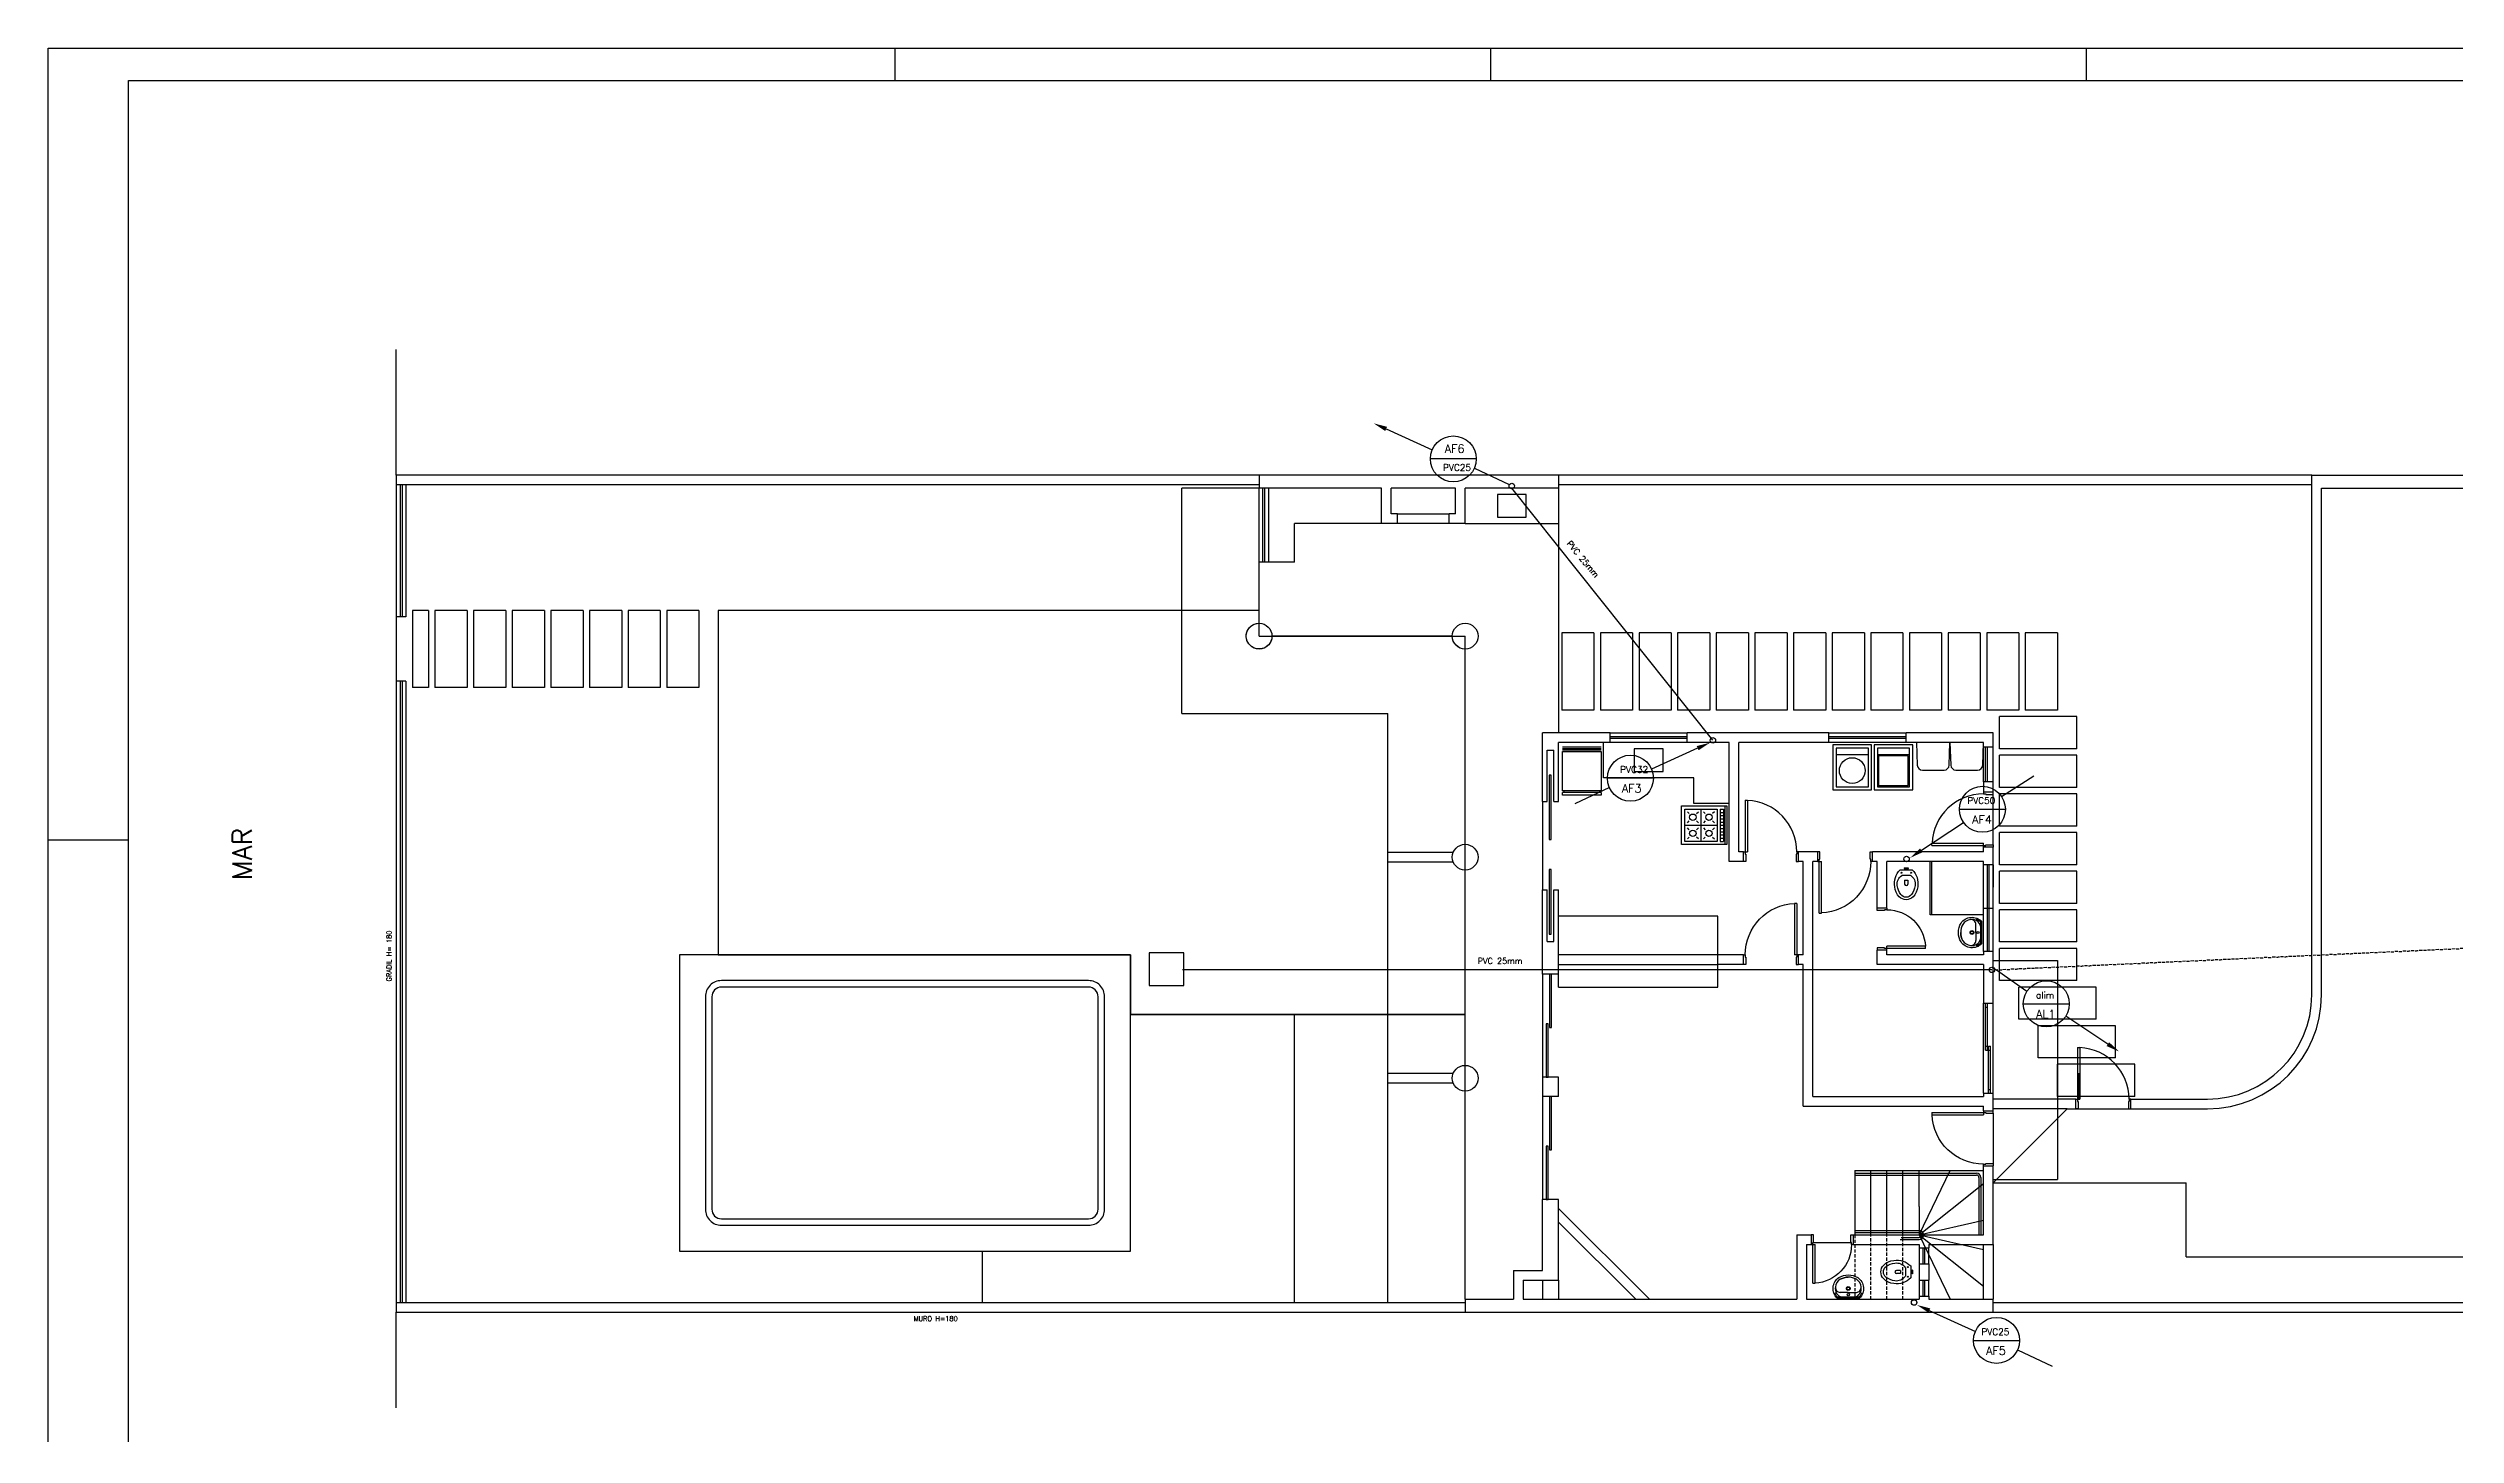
# Model space of a CAD drawing. Extents: x 7485 to 13425, y -2177 to 2023.
# Drawn here: x 7485 to 11224, y -130 to 2023 of the extents above; entities that cross this region are included whole.
import ezdxf
from ezdxf.enums import TextEntityAlignment as Align

# ---------------------------------------------------------------- set-up
doc = ezdxf.new("R2010")
doc.units = 0
doc.header["$MEASUREMENT"] = 0
doc.linetypes.add('DASHED', pattern=[0.75, 0.5, -0.25])
doc.linetypes.add('DIVIDE', pattern=[1.25, 0.5, -0.25, 0, -0.25, 0, -0.25])
doc.layers.get('0').update_dxf_attribs({"linetype": 'CONTINUOUS'})
for name, color, linetype in [('025', 2, 'CONTINUOUS'), ('03', 3, 'CONTINUOUS'), ('100', 6, 'CONTINUOUS'), ('AGUA', 5, 'CONTINUOUS'), ('CONTORNO', 7, 'CONTINUOUS'), ('PROJ', 2, 'DASHED'), ('TXT', 7, 'CONTINUOUS')]:
    doc.layers.add(name, color=color, linetype=linetype)
doc.styles.add('ROMANS', font='romans')
doc.styles.get("Standard").update_dxf_attribs({"font": 'romans.shx', "height": 8})

# ---------------------------------------------------------------- blocks, each defined once
blk = doc.blocks.new('PORT-80')
for p, q in [((2.5, 80), (2.5, 0)), ((2.5, 80), (6, 80)), ((6, 80), (6, 0)), ((0, 0), (2.5, 0)), ((2.5, 0), (2.5, -3.5)), ((2.5, 0), (6, 0)), ((85, 0), (82.5, 0)), ((82.5, 0), (82.5, -3.5)), ((3.5, -15), (0, -15)), ((2.5, -3.5), (3.5, -3.5)), ((3.5, -3.5), (3.5, -15)), ((81.5, -3.5), (81.5, -15)), ((82.5, -3.5), (81.5, -3.5)), ((81.5, -15), (85, -15))]:
    blk.add_line(p, q)
blk.add_arc((2.5, 0), 80, 0, 87.4925)
blk = doc.blocks.new('FOGAO')
for p, q in [((-60, 0), (0, 0)), ((-60, -70), (-60, 0)), ((0, 0), (0, -70)), ((-60, -3), (0, -3)), ((-55, -5), (-5, -5)), ((-55, -10), (-55, -5)), ((-55, -10), (-5, -10)), ((-55, -15), (-5, -15)), ((-55, -65), (-55, -15)), ((-51, -19), (-48.2, -21.8)), ((-51, -36), (-48.2, -33.2)), ((-50, -10), (-50, -5)), ((-45, -10), (-45, -5)), ((-40, -10), (-40, -5)), ((-36.8, -21.8), (-34, -19)), ((-36.8, -33.2), (-34, -36)), ((-35, -10), (-35, -5)), ((-30, -10), (-30, -5)), ((-30, -65), (-30, -15)), ((-26, -19), (-23.2, -21.8)), ((-26, -36), (-23.2, -33.2)), ((-25, -10), (-25, -5)), ((-20, -10), (-20, -5)), ((-15, -10), (-15, -5)), ((-11.8, -21.8), (-9, -19)), ((-11.8, -33.2), (-9, -36)), ((-10, -10), (-10, -5)), ((-5, -10), (-5, -5)), ((-5, -15), (-5, -65)), ((0, -70), (-60, -70)), ((-55, -40), (-5, -40)), ((-5, -65), (-55, -65)), ((-48.2, -46.8), (-51, -44)), ((-51, -61), (-48.2, -58.2)), ((-36.8, -46.8), (-34, -44)), ((-34, -61), (-36.8, -58.2)), ((-26, -44), (-23.2, -46.8)), ((-23.2, -58.2), (-26, -61)), ((-9, -44), (-11.8, -46.8)), ((-11.8, -58.2), (-9, -61))]:
    blk.add_line(p, q)
for centre in [(-42.5, -27.5), (-17.5, -27.5), (-42.5, -52.5), (-17.5, -52.5)]:
    blk.add_circle(centre, 5)
blk = doc.blocks.new('GELAD')
for p, q in [((-60, 0), (0, 0)), ((-60, -2.5), (0, -2.5)), ((-60, -5), (0, -5)), ((-60, -7.5), (0, -7.5)), ((-60, -68.5), (-60, -7.5)), ((0, -7.5), (0, -68.5)), ((0, -68.5), (-60, -68.5)), ((0, -71), (-60, -71)), ((-60, -75), (-60, -71)), ((-57.5, -71), (-57.5, -68.5)), ((-2.5, -68.5), (-2.5, -71)), ((0, -71), (0, -75)), ((0, -75), (-60, -75))]:
    blk.add_line(p, q)
blk = doc.blocks.new('BAC-COM')
at = {"layer": 'CONTORNO'}
for p, q in [((-3, 0), (3, 0)), ((-3, 0), (-3, -1)), ((3, 0), (3, -1)), ((-3, -1), (3, -1)), ((-2.5, -1), (-2.5, -3)), ((-2.5, -19), (-2.5, -25)), ((-2.5, -19), (2.5, -19)), ((2.5, -1), (2.5, -3)), ((2.5, -19), (2.5, -25))]:
    blk.add_line(p, q, dxfattribs=at)
for points in [[(-10.7, -44.9, -0.17873), (-17.9, -29.3, -0.245937), (-9.3, -3), (9.3, -3, -0.245937), (17.9, -29.3, -0.17873), (10.7, -44.9, -0.191409), (0, -49.5, -0.191409)], [(0, -45.5, -0.222319), (-8.4, -41.3, -0.113271), (-13.9, -27.5, -0.283572), (-7, -11.6, -0.153744), (-5, -11), (0, -11), (5, -11, -0.153744), (7, -11.6, -0.283572), (13.9, -27.5, -0.113271), (8.4, -41.3, -0.222319)]]:
    blk.add_lwpolyline(points, format="xyb", close=True, dxfattribs=at)
for centre in [(-7.5, -7.5), (7.5, -7.5)]:
    blk.add_circle(centre, 0.75, dxfattribs=at)
blk.add_arc((0, -25), 2.5, 180, 0, dxfattribs=at)
blk = doc.blocks.new('PORT-60')
for p, q in [((2.5, 60), (2.5, 0)), ((2.5, 60), (6, 60)), ((6, 60), (6, 0)), ((0, 0), (2.5, 0)), ((3.5, -15), (0, -15)), ((2.5, 0), (2.5, -3.5)), ((2.5, 0), (6, 0)), ((2.5, -3.5), (3.5, -3.5)), ((3.5, -3.5), (3.5, -15)), ((61.5, -3.5), (61.5, -15)), ((62.5, -3.5), (61.5, -3.5)), ((61.5, -15), (65, -15)), ((62.5, 0), (62.5, -3.5)), ((65, 0), (62.5, 0))]:
    blk.add_line(p, q)
blk.add_arc((2.5, 0), 60, 0, 86.6558)
blk = doc.blocks.new('LAV-COM')
at = {"layer": 'CONTORNO'}
for q in [(-12.5, -9), (12.5, -9)]:
    blk.add_line((0, -9), q, dxfattribs=at)
blk.add_lwpolyline([(14.7, -32, -0.141296), (0, -36, -0.141296), (-14.7, -32, -0.466654), (-17.5, 0), (0, 0), (17.5, 0, -0.466654)], format="xyb", close=True, dxfattribs=at)
for points in [[(-20.9, -8.2, -0.096581), (-16.8, -1.5), (16.8, -1.5, -0.096581), (20.9, -8.2, -0.230967)], [(-10, -1.5, 0.396071), (-20, -17.4, 0.231345), (-12.7, -29.3, 0.140097), (0, -32.5, 0.140097), (12.7, -29.3, 0.231345), (20, -17.4, 0.396071), (10, -1.5)], [(12.7, -29.3, -0.140097), (0, -32.5, -0.419986)]]:
    blk.add_lwpolyline(points, format="xyb", dxfattribs=at)
for centre, radius in [((0, -15), 3), ((0, -15), 2.25), ((0, -5.5), 1.75)]:
    blk.add_circle(centre, radius, dxfattribs=at)
for centre, start, end in [((-12.5, -16.5), 90, 187.2354), ((12.5, -16.5), 352.7646, 90)]:
    blk.add_arc(centre, 7.5, start, end, dxfattribs=at)

msp = doc.modelspace()

# ---------------------------------------------------------------- linework, layer by layer
for p, q in [((8025.51459, 1360.29019), (8025.51459, 1555.41758)), ((9365.51459, 1360.29019), (8025.51459, 1360.29019)), ((8025.51459, 1360.29019), (8025.51459, 1140.29019)), ((9830.51459, 1360.29019), (9365.51459, 1360.29019)), ((9365.51459, 1360.29019), (9365.51459, 1340.29019)), ((11000.51459, 1360.29019), (9830.51459, 1360.29019)), ((9830.51459, 1360.29019), (9830.51459, 1340.29019)), ((11000.51459, 1360.29019), (11750.51459, 1360.29019)), ((11000.51459, 1340.29019), (11000.51459, 1360.29019)), ((9365.51459, 1345.29019), (8025.51459, 1345.29019)), ((8031.51459, 1345.29019), (8031.51459, 1140.29019)), ((8034.51459, 1345.29019), (8034.51459, 1140.29019)), ((8040.51459, 1345.29019), (8040.51459, 1140.29019)), ((9245.51459, 990.29019), (9245.51459, 1340.29019)), ((9365.51459, 1340.29019), (9245.51459, 1340.29019)), ((9555.51459, 1340.29019), (9365.51459, 1340.29019)), ((9365.51459, 1225.29019), (9365.51459, 1340.29019)), ((9371.51459, 1225.29019), (9371.51459, 1340.29019)), ((9374.51459, 1225.29019), (9374.51459, 1340.29019)), ((9380.51459, 1225.29019), (9380.51459, 1340.29019)), ((9555.51459, 1285.29019), (9555.51459, 1340.29019)), ((9670.51459, 1340.29019), (9570.51459, 1340.29019)), ((9570.51459, 1300.29019), (9570.51459, 1340.29019)), ((9670.51459, 1300.29019), (9670.51459, 1340.29019)), ((9830.51459, 1340.29019), (9685.51459, 1340.29019)), ((9685.51459, 1285.29019), (9685.51459, 1340.29019)), ((11000.51459, 1345.29019), (9830.51459, 1345.29019)), ((9830.51459, 1340.29019), (9830.51459, 1285.29019)), ((11000.51459, 553.29019), (11000.51459, 1340.29019)), ((11015.51459, 1340.29019), (11735.51459, 1340.29019)), ((11015.51459, 553.29019), (11015.51459, 1340.29019)), ((9555.51459, 1285.29019), (9420.51459, 1285.29019)), ((9420.51459, 1225.29019), (9420.51459, 1285.29019)), ((9580.51459, 1285.29019), (9555.51459, 1285.29019)), ((9580.51459, 1300.29019), (9570.51459, 1300.29019)), ((9580.51459, 1300.29019), (9660.51459, 1300.29019)), ((9580.51459, 1285.29019), (9580.51459, 1300.29019)), ((9660.51459, 1285.29019), (9580.51459, 1285.29019)), ((9660.51459, 1285.29019), (9660.51459, 1300.29019)), ((9670.51459, 1300.29019), (9660.51459, 1300.29019)), ((9685.51459, 1285.29019), (9660.51459, 1285.29019)), ((9830.51459, 1285.29019), (9830.51459, 960.29019)), ((9420.51459, 1225.29019), (9365.51459, 1225.29019)), ((9365.51459, 1110.29019), (9365.51459, 1225.29019)), ((8025.51459, 1140.29019), (8025.51459, 1040.29019)), ((8040.51459, 1140.29019), (8025.51459, 1140.29019)), ((8050.51459, 1150.29019), (8050.51459, 1030.29019)), ((8075.51459, 1150.29019), (8050.51459, 1150.29019)), ((8075.51459, 1150.29019), (8075.51459, 1030.29019)), ((8085.51459, 1150.29019), (8085.51459, 1030.29019)), ((8135.51459, 1150.29019), (8085.51459, 1150.29019)), ((8135.51459, 1150.29019), (8135.51459, 1030.29019)), ((8145.51459, 1150.29019), (8145.51459, 1030.29019)), ((8195.51459, 1150.29019), (8145.51459, 1150.29019)), ((8195.51459, 1150.29019), (8195.51459, 1030.29019)), ((8205.51459, 1150.29019), (8205.51459, 1030.29019)), ((8255.51459, 1150.29019), (8205.51459, 1150.29019)), ((8255.51459, 1150.29019), (8255.51459, 1030.29019)), ((8265.51459, 1150.29019), (8265.51459, 1030.29019)), ((8315.51459, 1150.29019), (8265.51459, 1150.29019)), ((8315.51459, 1150.29019), (8315.51459, 1030.29019)), ((8325.51459, 1150.29019), (8325.51459, 1030.29019)), ((8375.51459, 1150.29019), (8325.51459, 1150.29019)), ((8375.51459, 1150.29019), (8375.51459, 1030.29019)), ((8385.51459, 1150.29019), (8385.51459, 1030.29019)), ((8435.51459, 1150.29019), (8385.51459, 1150.29019)), ((8435.51459, 1150.29019), (8435.51459, 1030.29019)), ((8445.51459, 1150.29019), (8445.51459, 1030.29019)), ((8495.51459, 1150.29019), (8445.51459, 1150.29019)), ((8495.51459, 1150.29019), (8495.51459, 1030.29019)), ((9285.51459, 1150.29019), (8525.51459, 1150.29019)), ((8525.51459, 1150.29019), (8525.51459, 615.29019)), ((9365.51459, 1110.29019), (9685.51459, 1110.29019)), ((9685.51459, 80.29019), (9685.51459, 1110.29019)), ((9885.51459, 1115.29019), (9835.51459, 1115.29019)), ((9835.51459, 1115.29019), (9835.51459, 995.29019)), ((9885.51459, 1115.29019), (9885.51459, 995.29019)), ((9895.51459, 1115.29019), (9895.51459, 995.29019)), ((9945.51459, 1115.29019), (9895.51459, 1115.29019)), ((9945.51459, 1115.29019), (9945.51459, 995.29019)), ((9955.51459, 1115.29019), (9955.51459, 995.29019)), ((10005.51459, 1115.29019), (9955.51459, 1115.29019)), ((10005.51459, 1115.29019), (10005.51459, 995.29019)), ((10015.51459, 1115.29019), (10015.51459, 995.29019)), ((10065.51459, 1115.29019), (10015.51459, 1115.29019)), ((10065.51459, 1115.29019), (10065.51459, 995.29019)), ((10125.51459, 1115.29019), (10075.51459, 1115.29019)), ((10075.51459, 1115.29019), (10075.51459, 995.29019)), ((10125.51459, 1115.29019), (10125.51459, 995.29019)), ((10135.51459, 1115.29019), (10135.51459, 995.29019)), ((10185.51459, 1115.29019), (10135.51459, 1115.29019)), ((10185.51459, 1115.29019), (10185.51459, 995.29019)), ((10195.51459, 1115.29019), (10195.51459, 995.29019)), ((10245.51459, 1115.29019), (10195.51459, 1115.29019)), ((10245.51459, 1115.29019), (10245.51459, 995.29019)), ((10255.51459, 1115.29019), (10255.51459, 995.29019)), ((10305.51459, 1115.29019), (10255.51459, 1115.29019)), ((10305.51459, 1115.29019), (10305.51459, 995.29019)), ((10315.51459, 1115.29019), (10315.51459, 995.29019)), ((10365.51459, 1115.29019), (10315.51459, 1115.29019)), ((10365.51459, 1115.29019), (10365.51459, 995.29019)), ((10425.51459, 1115.29019), (10375.51459, 1115.29019)), ((10375.51459, 1115.29019), (10375.51459, 995.29019)), ((10425.51459, 1115.29019), (10425.51459, 995.29019)), ((10435.51459, 1115.29019), (10435.51459, 995.29019)), ((10485.51459, 1115.29019), (10435.51459, 1115.29019)), ((10485.51459, 1115.29019), (10485.51459, 995.29019)), ((10495.51459, 1115.29019), (10495.51459, 995.29019)), ((10545.51459, 1115.29019), (10495.51459, 1115.29019)), ((10545.51459, 1115.29019), (10545.51459, 995.29019)), ((10555.51459, 1115.29019), (10555.51459, 995.29019)), ((10605.51459, 1115.29019), (10555.51459, 1115.29019)), ((10605.51459, 1115.29019), (10605.51459, 995.29019)), ((8025.51459, 1040.29019), (8025.51459, 60.29019)), ((8040.51459, 1040.29019), (8025.51459, 1040.29019)), ((8031.51459, 1040.29019), (8031.51459, 75.29019)), ((8034.51459, 1040.29019), (8034.51459, 75.29019)), ((8040.51459, 1040.29019), (8040.51459, 75.29019)), ((8075.51459, 1030.29019), (8050.51459, 1030.29019)), ((8135.51459, 1030.29019), (8085.51459, 1030.29019)), ((8195.51459, 1030.29019), (8145.51459, 1030.29019)), ((8255.51459, 1030.29019), (8205.51459, 1030.29019)), ((8315.51459, 1030.29019), (8265.51459, 1030.29019)), ((8375.51459, 1030.29019), (8325.51459, 1030.29019)), ((8435.51459, 1030.29019), (8385.51459, 1030.29019)), ((8495.51459, 1030.29019), (8445.51459, 1030.29019)), ((9245.51459, 990.29019), (9565.51459, 990.29019)), ((9565.51459, 75.29019), (9565.51459, 990.29019)), ((9885.51459, 995.29019), (9835.51459, 995.29019)), ((9945.51459, 995.29019), (9895.51459, 995.29019)), ((10005.51459, 995.29019), (9955.51459, 995.29019)), ((10065.51459, 995.29019), (10015.51459, 995.29019)), ((10125.51459, 995.29019), (10075.51459, 995.29019)), ((10185.51459, 995.29019), (10135.51459, 995.29019)), ((10245.51459, 995.29019), (10195.51459, 995.29019)), ((10305.51459, 995.29019), (10255.51459, 995.29019)), ((10365.51459, 995.29019), (10315.51459, 995.29019)), ((10425.51459, 995.29019), (10375.51459, 995.29019)), ((10485.51459, 995.29019), (10435.51459, 995.29019)), ((10545.51459, 995.29019), (10495.51459, 995.29019)), ((10635.51459, 985.29019), (10515.51459, 985.29019)), ((10515.51459, 935.29019), (10515.51459, 985.29019)), ((10605.51459, 995.29019), (10555.51459, 995.29019)), ((10635.51459, 935.29019), (10635.51459, 985.29019)), ((9805.51459, 853.29019), (9805.51459, 960.29019)), ((9910.51459, 960.29019), (9805.51459, 960.29019)), ((9830.51459, 853.29019), (9830.51459, 945.29019)), ((9910.51459, 945.29019), (9830.51459, 945.29019)), ((9910.51459, 945.29019), (9910.51459, 960.29019)), ((9910.51459, 960.29019), (10030.51459, 960.29019)), ((9910.51459, 954.29019), (10030.51459, 954.29019)), ((10030.51459, 951.29019), (9910.51459, 951.29019)), ((10030.51459, 945.29019), (9910.51459, 945.29019)), ((10030.51459, 945.29019), (10030.51459, 960.29019)), ((10250.51459, 960.29019), (10030.51459, 960.29019)), ((10095.51459, 945.29019), (10030.51459, 945.29019)), ((10095.51459, 760.29019), (10095.51459, 945.29019)), ((10110.51459, 775.29019), (10110.51459, 945.29019)), ((10250.51459, 945.29019), (10110.51459, 945.29019)), ((10250.51459, 945.29019), (10250.51459, 960.29019)), ((10250.51459, 960.29019), (10370.51459, 960.29019)), ((10250.51459, 954.29019), (10370.51459, 954.29019)), ((10370.51459, 951.29019), (10250.51459, 951.29019)), ((10370.51459, 945.29019), (10250.51459, 945.29019)), ((10505.51459, 960.29019), (10370.51459, 960.29019)), ((10370.51459, 945.29019), (10370.51459, 960.29019)), ((10490.51459, 945.29019), (10370.51459, 945.29019)), ((10490.51459, 883.79019), (10490.51459, 937.79019)), ((10505.51459, 937.79019), (10490.51459, 937.79019)), ((10493.51459, 883.79019), (10493.51459, 937.79019)), ((10496.51459, 883.79019), (10496.51459, 937.79019)), ((10505.51459, 937.79019), (10505.51459, 960.29019)), ((10505.51459, 883.79019), (10505.51459, 937.79019)), ((10635.51459, 935.29019), (10515.51459, 935.29019)), ((9813.01459, 853.29019), (9813.01459, 933.29019)), ((9813.01459, 933.29019), (9823.01459, 933.29019)), ((9823.01459, 853.29019), (9823.01459, 933.29019)), ((10635.51459, 925.29019), (10515.51459, 925.29019)), ((10515.51459, 875.29019), (10515.51459, 925.29019)), ((10635.51459, 875.29019), (10635.51459, 925.29019)), ((10490.51459, 883.79019), (10490.51459, 867.79019)), ((10505.51459, 883.79019), (10490.51459, 883.79019)), ((10505.51459, 867.79019), (10490.51459, 867.79019)), ((10505.51459, 867.79019), (10505.51459, 883.79019)), ((10505.51459, 786.29019), (10505.51459, 864.29019)), ((10635.51459, 875.29019), (10515.51459, 875.29019)), ((10635.51459, 865.29019), (10515.51459, 865.29019)), ((10515.51459, 815.29019), (10515.51459, 865.29019)), ((10635.51459, 815.29019), (10635.51459, 865.29019)), ((9805.51459, 853.29019), (9813.01459, 853.29019)), ((9805.51459, 853.29019), (9805.51459, 716.29019)), ((9823.01459, 853.29019), (9830.51459, 853.29019)), ((10635.51459, 815.29019), (10515.51459, 815.29019)), ((10635.51459, 805.29019), (10515.51459, 805.29019)), ((10515.51459, 755.29019), (10515.51459, 805.29019)), ((10635.51459, 755.29019), (10635.51459, 805.29019)), ((9666.97409, 774.45686), (9565.51459, 774.45686)), ((9666.97409, 759.45686), (9565.51459, 759.45686)), ((10118.01459, 760.29019), (10095.51459, 760.29019)), ((10118.01459, 775.29019), (10110.51459, 775.29019)), ((10118.01459, 760.29019), (10118.01459, 775.29019)), ((10233.01459, 775.29019), (10203.01459, 775.29019)), ((10203.01459, 760.29019), (10203.01459, 775.29019)), ((10210.51459, 760.29019), (10203.01459, 760.29019)), ((10210.51459, 615.29019), (10210.51459, 760.29019)), ((10225.51459, 576.29019), (10225.51459, 760.29019)), ((10225.51459, 760.29019), (10225.51459, 760.29019)), ((10233.01459, 760.29019), (10225.51459, 760.29019)), ((10233.01459, 760.29019), (10233.01459, 775.29019)), ((10490.51459, 775.29019), (10318.01459, 775.29019)), ((10318.01459, 760.29019), (10318.01459, 775.29019)), ((10325.51459, 760.29019), (10318.01459, 760.29019)), ((10325.51459, 687.79019), (10325.51459, 760.29019)), ((10490.51459, 760.29019), (10340.51459, 760.29019)), ((10340.51459, 687.79019), (10340.51459, 760.29019)), ((10490.51459, 775.29019), (10490.51459, 782.79019)), ((10505.51459, 782.79019), (10490.51459, 782.79019)), ((10490.51459, 755.29019), (10490.51459, 760.29019)), ((10490.51459, 620.29019), (10490.51459, 755.29019)), ((10505.51459, 755.29019), (10490.51459, 755.29019)), ((10496.51459, 620.29019), (10496.51459, 755.29019)), ((10499.51459, 620.29019), (10499.51459, 755.29019)), ((10505.51459, 755.29019), (10505.51459, 782.79019)), ((10505.51459, 620.29019), (10505.51459, 755.29019)), ((10505.51459, 755.29019), (10505.51459, 720.29019)), ((10635.51459, 755.29019), (10515.51459, 755.29019)), ((9805.51459, 585.29019), (9805.51459, 716.29019)), ((9805.51459, 716.29019), (9813.01459, 716.29019)), ((9813.01459, 636.29019), (9813.01459, 716.29019)), ((9823.01459, 636.29019), (9823.01459, 716.29019)), ((9823.01459, 716.29019), (9830.51459, 716.29019)), ((9830.51459, 585.29019), (9830.51459, 716.29019)), ((10635.51459, 745.29019), (10515.51459, 745.29019)), ((10515.51459, 695.29019), (10515.51459, 745.29019)), ((10635.51459, 695.29019), (10635.51459, 745.29019)), ((10340.51459, 687.79019), (10325.51459, 687.79019)), ((10490.51459, 687.79019), (10505.51459, 687.79019)), ((10635.51459, 695.29019), (10515.51459, 695.29019)), ((10635.51459, 685.29019), (10515.51459, 685.29019)), ((10515.51459, 635.29019), (10515.51459, 685.29019)), ((10635.51459, 635.29019), (10635.51459, 685.29019)), ((9813.01459, 636.29019), (9823.01459, 636.29019)), ((8465.51459, 615.29019), (8465.51459, 155.29019)), ((9165.51459, 615.29019), (8465.51459, 615.29019)), ((9165.51459, 155.29019), (9165.51459, 615.29019)), ((10078.01459, 615.29019), (9830.51459, 615.29019)), ((9830.51459, 600.29019), (10078.01459, 600.29019)), ((10078.01459, 600.29019), (10078.01459, 615.29019)), ((10118.01459, 615.29019), (10078.01459, 615.29019)), ((10118.01459, 600.29019), (10078.01459, 600.29019)), ((10118.01459, 600.29019), (10118.01459, 615.29019)), ((10210.51459, 615.29019), (10203.01459, 615.29019)), ((10203.01459, 600.29019), (10203.01459, 615.29019)), ((10210.51459, 600.29019), (10203.01459, 600.29019)), ((10210.51459, 380.29019), (10210.51459, 600.29019)), ((10340.51459, 622.79019), (10325.51459, 622.79019)), ((10325.51459, 600.29019), (10325.51459, 622.79019)), ((10490.51459, 600.29019), (10325.51459, 600.29019)), ((10340.51459, 615.29019), (10340.51459, 622.79019)), ((10490.51459, 615.29019), (10340.51459, 615.29019)), ((10490.51459, 620.29019), (10490.51459, 615.29019)), ((10505.51459, 620.29019), (10490.51459, 620.29019)), ((10490.51459, 600.29019), (10490.51459, 540.29019)), ((10505.51459, 540.29019), (10505.51459, 620.29019)), ((10505.51459, 606.29019), (10605.51459, 606.29019)), ((10635.51459, 635.29019), (10515.51459, 635.29019)), ((10635.51459, 625.29019), (10515.51459, 625.29019)), ((10515.51459, 575.29019), (10515.51459, 625.29019)), ((10605.51459, 606.29019), (10605.51459, 266.29019)), ((10635.51459, 575.29019), (10635.51459, 625.29019)), ((9830.51459, 585.29019), (9805.51459, 585.29019)), ((9805.51459, 585.29019), (9805.51459, 425.29019)), ((10225.51459, 395.29019), (10225.51459, 595.29019)), ((10635.51459, 575.29019), (10515.51459, 575.29019)), ((10665.51459, 565.29019), (10545.51459, 565.29019)), ((10545.51459, 515.29019), (10545.51459, 565.29019)), ((10665.51459, 515.29019), (10665.51459, 565.29019)), ((10490.51459, 400.29019), (10490.51459, 540.29019)), ((10490.51459, 540.29019), (10505.51459, 540.29019)), ((10493.51459, 467.29019), (10493.51459, 540.29019)), ((10493.51459, 534.29019), (10496.51459, 534.29019)), ((10496.51459, 467.29019), (10496.51459, 540.29019)), ((10505.51459, 400.29019), (10505.51459, 540.29019)), ((9285.51459, 522.79019), (9165.51459, 522.79019)), ((9685.51459, 522.79019), (9285.51459, 522.79019)), ((9420.51459, 75.29019), (9420.51459, 522.79019)), ((10665.51459, 515.29019), (10545.51459, 515.29019)), ((10695.51459, 505.29019), (10575.51459, 505.29019)), ((10575.51459, 455.29019), (10575.51459, 505.29019)), ((10695.51459, 455.29019), (10695.51459, 505.29019)), ((10493.51459, 473.29019), (10496.51459, 473.29019)), ((10493.51459, 467.29019), (10496.51459, 467.29019)), ((10498.51459, 473.29019), (10501.51459, 473.29019)), ((10498.51459, 400.29019), (10498.51459, 473.29019)), ((10498.51459, 467.29019), (10501.51459, 467.29019)), ((10501.51459, 400.29019), (10501.51459, 473.29019)), ((10695.51459, 455.29019), (10575.51459, 455.29019)), ((9666.97409, 431.12352), (9565.51459, 431.12352)), ((9666.97409, 416.12352), (9565.51459, 416.12352)), ((9805.51459, 425.29019), (9805.51459, 395.29019)), ((9830.51459, 425.29019), (9805.51459, 425.29019)), ((9830.51459, 395.29019), (9830.51459, 425.29019)), ((10725.51459, 445.29019), (10605.51459, 445.29019)), ((10605.51459, 395.29019), (10605.51459, 445.29019)), ((10639.16833, 391.29019), (10639.16833, 431.58456)), ((10725.51459, 395.29019), (10725.51459, 445.29019)), ((9830.51459, 395.29019), (9805.51459, 395.29019)), ((9805.51459, 395.29019), (9805.51459, 235.29019)), ((10210.51459, 380.29019), (10490.51459, 380.29019)), ((10225.51459, 395.29019), (10490.51459, 395.29019)), ((10490.51459, 400.29019), (10490.51459, 395.29019)), ((10490.51459, 400.29019), (10505.51459, 400.29019)), ((10490.51459, 372.79019), (10490.51459, 380.29019)), ((10498.51459, 406.29019), (10501.51459, 406.29019)), ((10505.51459, 372.79019), (10505.51459, 400.29019)), ((10634.16833, 391.29019), (10505.51459, 391.29019)), ((10505.51459, 261.29019), (10620.51459, 376.29019)), ((10620.51459, 376.29019), (10505.51459, 376.29019)), ((10725.51459, 395.29019), (10605.51459, 395.29019)), ((10620.51459, 376.29019), (10838.51459, 376.29019)), ((10634.16833, 376.29019), (10634.16833, 391.29019)), ((10719.16833, 391.29019), (10838.51459, 391.29019)), ((10719.16833, 376.29019), (10719.16833, 391.29019)), ((10490.51459, 372.79019), (10505.51459, 372.79019)), ((10505.51459, 369.29019), (10505.51459, 291.29019)), ((10290.51459, 280.29019), (10490.51459, 280.29019)), ((10290.51459, 280.29019), (10290.51459, 180.29019)), ((10290.51459, 276.29019), (10479.51459, 276.29019)), ((10290.51459, 273.29019), (10479.51459, 273.29019)), ((10315.51459, 180.29019), (10315.51459, 280.29019)), ((10340.51459, 180.29019), (10340.51459, 280.29019)), ((10365.51459, 180.29019), (10365.51459, 280.29019)), ((10390.51459, 224.42332), (10390.51459, 280.29019)), ((10390.51459, 180.29019), (10438.67205, 280.29019)), ((10483.51459, 269.29019), (10483.51459, 180.29019)), ((10486.51459, 269.29019), (10486.51459, 180.29019)), ((10490.51459, 287.79019), (10505.51459, 287.79019)), ((10490.51459, 180.29019), (10490.51459, 287.79019)), ((10505.51459, 165.29019), (10505.51459, 287.79019)), ((10505.51459, 266.29019), (10605.51459, 266.29019)), ((9805.51459, 125.29019), (9805.51459, 235.29019)), ((9830.51459, 235.29019), (9805.51459, 235.29019)), ((9830.51459, 110.29019), (9830.51459, 235.29019)), ((10390.51459, 180.29019), (10490.51459, 260.03753)), ((10390.51459, 224.42332), (10390.51459, 180.29019)), ((10505.51459, 261.29019), (10805.51459, 261.29019)), ((10805.51459, 146.29019), (10805.51459, 261.29019)), ((9830.51459, 221.50339), (9971.72779, 80.29019)), ((9830.51459, 200.29019), (9950.51459, 80.29019)), ((10290.51459, 187.29019), (10390.51459, 187.29019)), ((10390.51459, 180.29019), (10490.51459, 203.11454)), ((8465.51459, 155.29019), (9165.51459, 155.29019)), ((8935.51459, 155.29019), (8935.51459, 75.29019)), ((10200.51459, 180.29019), (10223.01459, 180.29019)), ((10200.51459, 180.29019), (10200.51459, 80.29019)), ((10215.51459, 165.29019), (10223.01459, 165.29019)), ((10215.51459, 165.29019), (10215.51459, 80.29019)), ((10223.01459, 180.29019), (10223.01459, 165.29019)), ((10226.51459, 168.79019), (10284.51459, 168.79019)), ((10288.01459, 180.29019), (10288.01459, 165.29019)), ((10288.01459, 180.29019), (10490.51459, 180.29019)), ((10288.01459, 165.29019), (10390.51459, 165.29019)), ((10290.51459, 184.29019), (10390.51459, 184.29019)), ((10360.99286, 173.29019), (10390.51459, 173.29019)), ((10362.72491, 176.29019), (10390.51459, 176.29019)), ((10390.51459, 180.29019), (10490.51459, 157.46584)), ((10390.51459, 180.29019), (10490.51459, 100.54285)), ((10390.51459, 180.29019), (10438.67205, 80.29019)), ((10390.51459, 165.29019), (10390.51459, 160.29019)), ((10390.51459, 160.29019), (10405.51459, 160.29019)), ((10390.51459, 160.29019), (10390.51459, 135.29019)), ((10396.51459, 160.29019), (10396.51459, 135.29019)), ((10399.51459, 135.29019), (10399.51459, 160.29019)), ((10405.51459, 165.29019), (10405.51459, 160.29019)), ((10405.51459, 165.29019), (10505.51459, 165.29019)), ((10405.51459, 135.29019), (10405.51459, 160.29019)), ((10490.51459, 80.29019), (10490.51459, 165.29019)), ((10505.51459, 165.29019), (10505.51459, 80.29019)), ((9760.51459, 125.29019), (9805.51459, 125.29019)), ((9760.51459, 125.29019), (9760.51459, 80.29019)), ((10390.51459, 135.29019), (10405.51459, 135.29019)), ((10390.51459, 135.29019), (10390.51459, 110.29019)), ((10405.51459, 135.29019), (10405.51459, 110.29019)), ((10805.51459, 146.29019), (12510.51459, 146.29019)), ((8025.51459, 75.29019), (9685.51459, 75.29019)), ((9685.51459, 80.29019), (9760.51459, 80.29019)), ((9685.51459, 80.29019), (9685.51459, 60.29019)), ((9775.51459, 110.29019), (9775.51459, 80.29019)), ((9775.51459, 110.29019), (9805.51459, 110.29019)), ((9775.51459, 80.29019), (9830.51459, 80.29019)), ((9805.51459, 110.29019), (9805.51459, 80.29019)), ((9805.51459, 110.29019), (9830.51459, 110.29019)), ((9830.51459, 110.29019), (9830.51459, 80.29019)), ((9830.51459, 80.29019), (10200.51459, 80.29019)), ((10215.51459, 80.29019), (10390.51459, 80.29019)), ((10390.51459, 110.29019), (10405.51459, 110.29019)), ((10390.51459, 110.29019), (10390.51459, 85.29019)), ((10390.51459, 85.29019), (10405.51459, 85.29019)), ((10390.51459, 85.29019), (10390.51459, 80.29019)), ((10396.51459, 110.29019), (10396.51459, 85.29019)), ((10399.51459, 85.29019), (10399.51459, 110.29019)), ((10405.51459, 85.29019), (10405.51459, 110.29019)), ((10405.51459, 85.29019), (10405.51459, 80.29019)), ((10405.51459, 80.29019), (10505.51459, 80.29019)), ((10505.51459, 60.29019), (10505.51459, 80.29019)), ((10505.51459, 75.29019), (12510.51459, 75.29019)), ((8025.51459, 60.29019), (9685.51459, 60.29019)), ((8025.51459, -88.17209), (8025.51459, 60.29019)), ((9685.51459, 60.29019), (10505.51459, 60.29019)), ((10505.51459, 60.29019), (12510.51459, 60.29019))]:
    msp.add_line(p, q)
at = {"color": 253}
for p, q in [((9685.51459, 1285.29019), (9830.51459, 1285.29019)), ((9900.51459, 890.29019), (9900.51459, 945.29019)), ((10261.6869, 926.44666), (10311.6869, 926.44666)), ((10325.66197, 926.44666), (10375.66197, 926.44666)), ((10040.51459, 890.29019), (9900.51459, 890.29019)), ((10040.51459, 850.29019), (10040.51459, 890.29019)), ((10095.51459, 850.29019), (10040.51459, 850.29019)), ((10407.51459, 677.29019), (10407.51459, 760.29019)), ((10410.51459, 677.29019), (10410.51459, 760.29019)), ((10078.01459, 675.29019), (9830.51459, 675.29019)), ((10078.01459, 615.29019), (10078.01459, 675.29019)), ((10490.51459, 677.29019), (10407.51459, 677.29019)), ((10078.01459, 565.29019), (10078.01459, 600.29019)), ((9830.51459, 565.29019), (10078.01459, 565.29019))]:
    msp.add_line(p, q, dxfattribs=at)
at = {"color": 8}
msp.add_line((9830.51459, 565.29019), (9830.51459, 585.29019), dxfattribs=at)
at = {"color": 253}
for points in [[(9735.51459, 1295.29019), (9780.51459, 1295.29019), (9780.51459, 1330.29019), (9735.51459, 1330.29019)], [(9948.01459, 900.29019), (9993.01459, 900.29019), (9993.01459, 935.29019), (9948.01459, 935.29019)], [(10256.6869, 871.44666), (10316.6869, 871.44666), (10316.6869, 941.44666), (10256.6869, 941.44666)], [(10261.6869, 876.44666), (10311.6869, 876.44666), (10311.6869, 936.44666), (10261.6869, 936.44666)], [(10320.66197, 871.44666), (10380.66197, 871.44666), (10380.66197, 941.44666), (10320.66197, 941.44666)], [(10325.66197, 876.44666), (10375.66197, 876.44666), (10375.66197, 936.44666), (10325.66197, 936.44666)], [(10327.66197, 878.44666), (10373.66197, 878.44666), (10373.66197, 924.44666), (10327.66197, 924.44666)]]:
    msp.add_lwpolyline(points, close=True, dxfattribs=at)
for points in [[(9685.51459, 1090.29019, -0.4142135624), (9665.51459, 1110.29019), (9385.51459, 1110.29019, -2.4142135624), (9365.51459, 1130.29019), (9365.51459, 1150.29019), (8525.51459, 1150.29019), (8525.51459, 615.29019), (9165.51459, 615.29019), (9165.51459, 522.79019), (9685.51459, 522.79019), (9685.51459, 746.95686, -1), (9685.51459, 786.95686)], [(8530.51459, 575.29019, 0.4142135624), (8505.51459, 550.29019), (8505.51459, 220.29019, 0.4142135624), (8530.51459, 195.29019), (9100.51459, 195.29019, 0.4142135624), (9125.51459, 220.29019), (9125.51459, 550.29019, 0.4142135624), (9100.51459, 575.29019)], [(8530.51459, 565.29019, 0.4142135624), (8515.51459, 550.29019), (8515.51459, 220.29019, 0.4142135624), (8530.51459, 205.29019), (9100.51459, 205.29019, 0.4142135624), (9115.51459, 220.29019), (9115.51459, 550.29019, 0.4142135624), (9100.51459, 565.29019)]]:
    msp.add_lwpolyline(points, format="xyb", close=True)
for points in [[(9816.01459, 794.46039), (9819.01459, 794.46039), (9819.01459, 894.46039), (9816.01459, 894.46039)], [(9816.01459, 647.62447), (9819.01459, 647.62447), (9819.01459, 747.62447), (9816.01459, 747.62447)], [(9816.51459, 502.29019), (9819.51459, 502.29019), (9819.51459, 585.29019), (9816.51459, 585.29019)], [(9811.51459, 425.29019), (9814.51459, 425.29019), (9814.51459, 508.29019), (9811.51459, 508.29019)], [(9816.51459, 312.29019), (9819.51459, 312.29019), (9819.51459, 395.29019), (9816.51459, 395.29019)], [(9811.51459, 235.29019), (9814.51459, 235.29019), (9814.51459, 318.29019), (9811.51459, 318.29019)]]:
    msp.add_lwpolyline(points, close=True)
for centre in [(9365.51459, 1110.29019), (9685.51459, 1110.29019), (9685.51459, 766.95686), (9685.51459, 423.62352)]:
    msp.add_circle(centre, 20)
msp.add_circle((10286.6869, 901.44666), 20, dxfattribs=at)
for centre, radius, start, end in [((10838.51459, 553.29019), 162, 270, 360), ((10838.51459, 553.29019), 177, 270, 360), ((10479.51459, 269.29019), 7, 0, 90), ((10479.51459, 269.29019), 4, 0, 90), ((10390.51459, 180.29019), 7, 270, 90), ((10390.51459, 180.29019), 4, 270, 90)]:
    msp.add_arc(centre, radius, start, end)
at = {"layer": '025'}
for p, q in [((7484.76233, 2023.47293), (13424.76233, 2023.47293)), ((7484.76233, -2176.52707), (7484.76233, 2023.47293)), ((8799.76233, 2023.47293), (8799.76233, 1973.47293)), ((9724.76233, 2023.47293), (9724.76233, 1973.47293)), ((10649.76233, 2023.47293), (10649.76233, 1973.47293)), ((7609.76233, 793.47293), (7484.76233, 793.47293))]:
    msp.add_line(p, q, dxfattribs=at)
at = {"layer": '03'}
msp.add_lwpolyline([(9194.55845, 567.47509), (9248.57778, 567.47509), (9248.57778, 618.44444), (9194.55845, 618.44444)], close=True, dxfattribs=at)
at = {"layer": '100'}
for p, q in [((7609.76233, 1973.47293), (13374.76233, 1973.47293)), ((7609.76233, -2126.52707), (7609.76233, 1973.47293))]:
    msp.add_line(p, q, dxfattribs=at)
at = {"layer": 'AGUA'}
for p, q in [((10070.25852, 948.51685), (9758.01459, 1340.29019)), ((10503.55426, 591.89919), (9246.61962, 591.89919))]:
    msp.add_line(p, q, dxfattribs=at)
at = {"layer": 'AGUA', "linetype": 'DIVIDE', "ltscale": 10}
msp.add_line((12973.8078, 704.96477), (10503.78729, 591.52401), dxfattribs=at)
at = {"layer": 'AGUA'}
for centre in [(9757.8888, 1343.47936), (10070.25852, 948.51685), (10371.10023, 764.12343), (10503.55426, 591.89919), (10382.74038, 75.24435)]:
    msp.add_circle(centre, 4.25, dxfattribs=at)
at = {"layer": 'CONTORNO', "color": 253}
for points in [[(10438.51459, 945.29019), (10412.51459, 945.29019), (10386.51459, 945.29019), (10387.74525, 910.01129, 0.4040369868), (10395.74038, 902.29019), (10412.51459, 902.29019), (10429.28879, 902.29019, 0.4040369868), (10437.28393, 910.01129)], [(10490.51459, 945.29019), (10464.51459, 945.29019), (10438.51459, 945.29019), (10439.74525, 910.01129, 0.4040369868), (10447.74038, 902.29019), (10464.51459, 902.29019), (10481.28879, 902.29019, 0.4040369868), (10489.28393, 910.01129)]]:
    msp.add_lwpolyline(points, format="xyb", close=True, dxfattribs=at)
at = {"layer": 'PROJ', "color": 253, "linetype": 'DASHED', "ltscale": 10}
for p, q in [((10290.51459, 180.29019), (10290.51459, 80.29019)), ((10315.51459, 80.29019), (10315.51459, 180.29019)), ((10340.51459, 80.29019), (10340.51459, 180.29019)), ((10365.51459, 80.29019), (10365.51459, 180.29019))]:
    msp.add_line(p, q, dxfattribs=at)
at = {"layer": 'TXT', "color": 12}
for p, q in [((9562.75945, 1432.14424), (9634.32861, 1399.63562)), ((9702.83811, 1385.56341), (9631.43811, 1385.56341)), ((9699.82769, 1371.21484), (9753.63155, 1345.76728)), ((10046.61269, 936.25545), (9975.04353, 903.74683)), ((9909.54445, 875.32606), (9855.74059, 849.8785)), ((9977.93403, 889.67463), (9906.53403, 889.67463)), ((10518.48301, 861.40766), (10568.62424, 893.47462)), ((10453.26136, 841.33374), (10524.66136, 841.33374)), ((10394.04944, 777.64381), (10459.61016, 821.01141)), ((10558.10155, 558.6257), (10509.05175, 592.33846)), ((10552.38037, 539.24116), (10623.78037, 539.24116)), ((10683.68129, 476.5902), (10618.2217, 520.1103)), ((10406.3862, 62.98295), (10477.95537, 30.47433)), ((10475.06487, 16.40212), (10546.46487, 16.40212)), ((10543.45444, 2.05355), (10597.25831, -23.39401))]:
    msp.add_line(p, q, dxfattribs=at)
for centre in [(9667.13811, 1385.56341), (9942.23403, 889.67463), (10488.96136, 841.33374), (10588.08037, 539.24116), (10510.76487, 16.40212)]:
    msp.add_circle(centre, 35.7, dxfattribs=at)
for points in [[(9564.20057, 1435.37944), (9561.31832, 1428.90903), (9543.34821, 1440.791)], [(10045.17157, 939.49065), (10048.05382, 933.02024), (10066.02393, 944.90221)], [(10392.07398, 780.58336), (10396.02491, 774.70427), (10376.41216, 765.79102)], [(10681.74204, 473.62664), (10685.62054, 479.55376), (10701.46266, 464.95468)], [(10407.82733, 66.21815), (10404.94508, 59.74774), (10386.97497, 71.62971)]]:
    msp.add_solid(points, dxfattribs=at)

# ---------------------------------------------------------------- block references
at = {"color": 253}
for name, p in [('GELAD', (9896.53398, 938.51499)), ('BAC-COM', (10370.51459, 750.29019))]:
    msp.add_blockref(name, p, dxfattribs=at)
at = {"rotation": 90}
msp.add_blockref('PORT-80', (10490.51459, 782.79019), dxfattribs=at)
at = {"color": 253, "rotation": 270}
for name, p in [('FOGAO', (10091.68023, 786.51148)), ('LAV-COM', (10487.6035, 649.97199))]:
    msp.add_blockref(name, p, dxfattribs=at)
for p in [(10118.01459, 775.29019), (10634.16833, 391.29019)]:
    msp.add_blockref('PORT-80', p)
at = {"xscale": -1}
for name, p, rotation in [('PORT-80', (10233.01459, 760.29019), 180), ('PORT-60', (10340.51459, 622.79019), 270), ('PORT-80', (10490.51459, 372.79019), 90), ('PORT-60', (10223.01459, 165.29019), 180)]:
    msp.add_blockref(name, p, dxfattribs=dict(at, rotation=rotation))
msp.add_blockref('PORT-80', (10203.01459, 615.29019), dxfattribs=at)
at = {"layer": 'CONTORNO', "color": 253}
for name, p, rotation in [('LAV-COM', (10280.55146, 82.11264), 180), ('BAC-COM', (10380.51459, 122.79019), 270)]:
    msp.add_blockref(name, p, dxfattribs=dict(at, rotation=rotation))

# ---------------------------------------------------------------- texts
for s, height, p in [('MAR', 30, (7800.92318, 731.54352)), ('GRADIL H= 180', 7.5, (8017.96532, 573.9685))]:
    msp.add_text(s, height=height, rotation=90).set_placement(p)
msp.add_text('MURO H=180', height=7.5).set_placement((8828.82956, 46.56695))
at = {"layer": 'TXT'}
for s, height, p in [('AF6', 12.75, (9669.15023, 1395.06438)), ('PVC25', 10.2, (9672.8428, 1366.97786)), ('PVC50', 10.2, (10487.14239, 849.71929)), ('AF4', 12.75, (10488.16352, 819.08278)), ('AL1', 12.75, (10587.28254, 516.9902)), ('alim', 10.2, (10586.2614, 547.62671)), ('PVC25', 10.2, (10508.94589, 24.78768)), ('AF5', 12.75, (10509.96703, -5.84884))]:
    msp.add_text(s, height=height, dxfattribs=at).set_placement(p, align=Align.CENTER)
at = {"layer": 'TXT', "style": 'ROMANS'}
msp.add_text('PVC 25mm', height=9.216, rotation=309.83047723, dxfattribs=at).set_placement((9842.68679, 1253.73141))
at = {"layer": 'TXT'}
for s, height, p in [('PVC32', 10.2, (9947.93872, 898.06018)), ('AF3', 12.75, (9944.24615, 867.42366))]:
    msp.add_text(s, height=height, rotation=360, dxfattribs=at).set_placement(p, align=Align.CENTER)
at = {"layer": 'TXT', "style": 'ROMANS'}
msp.add_text('PVC 25mm', height=9.216, dxfattribs=at).set_placement((9704.94179, 601.24582))

doc.saveas('drawing.dxf')
